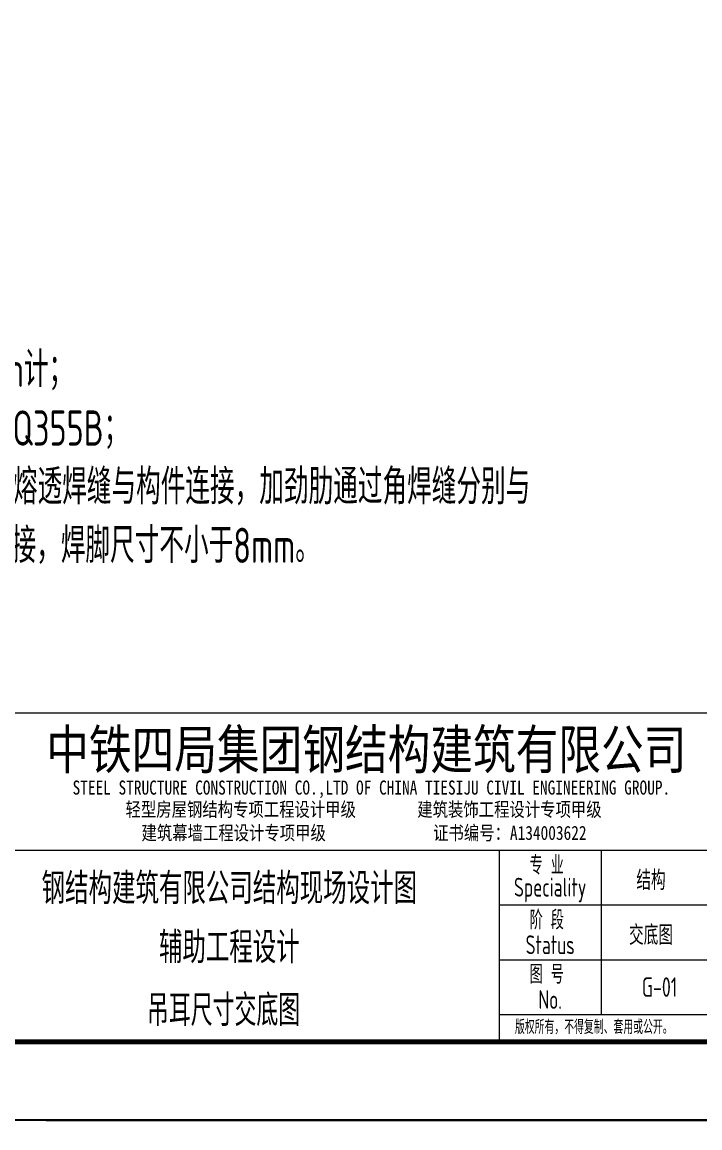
# Model space of a CAD drawing. Extents: x -89246 to 137115, y -100 to 34507.
# Drawn here: x 115939 to 124604, y -100 to 14035 of the extents above; entities that cross this region are included whole.
import ezdxf
from ezdxf.enums import TextEntityAlignment as Align

# ---------------------------------------------------------------- set-up
doc = ezdxf.new("R2010")
doc.units = 0
doc.header["$LTSCALE"] = 1000
doc.layers.get('0').update_dxf_attribs({"linetype": 'CONTINUOUS'})
doc.layers.get('Defpoints').update_dxf_attribs({"linetype": 'CONTINUOUS'})
for name, color, linetype, lineweight in [('1粗实线', 1, 'CONTINUOUS', 30), ('6文本', 7, 'CONTINUOUS', 15), ('DIM', 3, 'CONTINUOUS', 0), ('HFZT', 5, 'CONTINUOUS', 15)]:
    doc.layers.add(name, color=color, linetype=linetype, lineweight=lineweight)
doc.layers.add('XI', color=7, linetype='CONTINUOUS')
doc.styles.add('TSSD_Dimension', font='tssdeng.shx', dxfattribs={"width": 0.7, "bigfont": 'hztxt.shx'})
doc.styles.add('TSSD_NORM', font='tssdeng.shx', dxfattribs={"width": 0.7, "bigfont": 'hztxt.shx'})
doc.styles.add('图框-仿宋', font='tssdeng.shx', dxfattribs={"bigfont": 'hztxt.shx'})
doc.styles.add('图框-黑体', font='simhei.ttf', dxfattribs={"width": 0.9})
doc.styles.add('桥梁', font='tssdeng.shx', dxfattribs={"width": 0.75, "bigfont": 'hztxt.shx'})
doc.dimstyles.new('TSSD_100_100', dxfattribs={"dimtxt": 300, "dimasz": 100, "dimexe": 100, "dimexo": 250, "dimgap": 100, "dimtad": 1, "dimdec": 0, "dimzin": 0, "dimdsep": 46, "dimtxsty": 'TSSD_Dimension', "dimblk": 'ARCHTICK', "dimblk1": 'ARCHTICK', "dimblk2": 'ARCHTICK', "dimcen": 0, "dimdle": 100, "dimclrt": 7, "dimadec": 0, "dimazin": 0, "dimtfac": 1, "dimtdec": 0, "dimtix": 1, "dimtmove": 2, "dimatfit": 3, "dimfxl": 1, "dimtolj": 1, "dimtzin": 0, "dimarcsym": 0})

# ---------------------------------------------------------------- blocks, each defined once
blk = doc.blocks.new('DETK')
at = {"color": 7, "linetype": 'Continuous'}
blk.add_lwpolyline([(0, 0), (0, 29700), (42000, 29700), (42000, 0), (0, 0)], dxfattribs=at)
at = {"layer": '1粗实线', "color": 7, "linetype": 'Continuous', "const_width": 60}
blk.add_lwpolyline([(2500, 1000), (2500, 28700), (41000, 28700), (41000, 1000), (2500, 1000)], dxfattribs=at)
at = {"layer": 'HFZT'}
for p, q in [((41000, 5200), (24800, 5200)), ((24800, 3450), (41000, 3450)), ((35452, 3450), (35452, 1000)), ((35469, 3450), (41000, 3450)), ((36752, 3450), (36752, 1350)), ((35452, 2750), (41000, 2750)), ((35452, 2050), (41000, 2050)), ((35452, 1350), (41000, 1350)), ((24800, 1000), (41000, 1000))]:
    blk.add_line(p, q, dxfattribs=at)
at = {"layer": 'HFZT', "style": '图框-仿宋', "width": 0.7}
for s, p in [('专 业', (36058, 3270)), ('Speciality', (36102, 2941)), ('阶 段', (36058, 2570)), ('Status', (36102, 2241)), ('图 号', (36058, 1870)), ('No.', (36102, 1541))]:
    blk.add_text(s, height=240, dxfattribs=at).set_placement(p, align=Align.MIDDLE)
at = {"layer": 'HFZT', "color": 2, "style": '桥梁', "width": 0.75}
for s, p in [('钢结构建筑有限公司结构现场设计图', (32000, 2760)), ('辅助工程设计', (32000, 2005))]:
    blk.add_text(s, height=400, dxfattribs=at).set_placement(p, align=Align.CENTER)
for s, p in [('结构', (37391, 3078)), ('交底图', (37391, 2378))]:
    blk.add_text(s, height=250, dxfattribs=at).set_placement(p, align=Align.MIDDLE)
at = {"layer": 'HFZT', "style": '图框-仿宋', "width": 0.7}
blk.add_text('版权所有，不得复制、套用或公开。', height=180, dxfattribs=at).set_placement((35652, 1100))
at = {"layer": 'HFZT', "color": 2, "style": 'TSSD_NORM', "width": 0.7}
for tag, height, p in [('比例尺', 250, (40275, 3100)), ('图号', 250, (37501, 1700)), ('日期', 250, (40275, 1700)), ('图名', 400, (31926, 1425))]:
    blk.add_attdef(tag, text='', height=height, dxfattribs=at).set_placement(p, align=Align.MIDDLE)
at = {"layer": 'XI', "color": 5, "style": '图框-黑体', "width": 0.8}
for s, height, p in [('中铁四局集团钢结构建筑有限公司', 500, (33751, 4487)), ('STEEL STRUCTURE CONSTRUCTION CO.,LTD OF CHINA TIESIJU CIVIL ENGINEERING GROUP.', 180, (33816, 4160)), ('轻型房屋钢结构专项工程设计甲级        建筑装饰工程设计专项甲级 ', 180, (33765, 3881)), ('建筑幕墙工程设计专项甲级              证书编号：A134003622', 180, (33722, 3581))]:
    blk.add_text(s, height=height, dxfattribs=at).set_placement(p, align=Align.CENTER)
blk = doc.blocks.new('_ArchTick')
at = {"color": 0, "linetype": 'ByBlock', "const_width": 0.15}
blk.add_lwpolyline([(-0.5, -0.5), (0.5, 0.5)], dxfattribs=at)
blk = doc.blocks.new('*D334')
at = {"layer": 'Defpoints', "color": 0, "transparency": 16777216}
for p in [(115998, 14500), (115998, 0), (137015, 0)]:
    blk.add_point(p, dxfattribs=at)
at = {"layer": 'DIM', "color": 0, "lineweight": -2, "transparency": 16777216}
for p, q in [((137015, 14600), (137015, -100)), ((116248, 14500), (137115, 14500)), ((116248, 0), (137115, 0))]:
    blk.add_line(p, q, dxfattribs=at)
at = {"layer": 'DIM', "color": 0, "lineweight": -2, "transparency": 16777216, "xscale": 100, "yscale": 100, "zscale": 100}
for p, rotation in [((137015, 14500), 90), ((137015, 0), 270)]:
    blk.add_blockref('_ArchTick', p, dxfattribs=dict(at, rotation=rotation))
at = {"layer": 'DIM', "color": 7, "transparency": 16777216, "insert": (136765, 7250), "char_height": 300, "attachment_point": 5, "rotation": 90, "style": 'TSSD_Dimension'}
blk.add_mtext('\\A1;14500', dxfattribs=at)

msp = doc.modelspace()

# ---------------------------------------------------------------- block references
ref = msp.add_blockref('DETK', (86588.15021, 0))
ref.add_attrib('图号', 'G-01', dxfattribs={"layer": 'HFZT', "color": 2, "height": 250, "style": 'TSSD_NORM', "width": 0.7}).set_placement((124089.60383, 1700), align=Align.MIDDLE)
ref.add_attrib('图名', '吊耳尺寸交底图', dxfattribs={"layer": 'HFZT', "color": 2, "height": 400, "style": 'TSSD_NORM', "width": 0.7}).set_placement((118514.38854, 1425), align=Align.MIDDLE)

# ---------------------------------------------------------------- texts
at = {"layer": '6文本', "style": 'TSSD_NORM', "width": 0.7}
for s, p in [('1、图中尺寸均以mm计；', (113041.09532, 9370.90916)), ('2、吊耳板材质均为Q355B；', (113089.55686, 8620.90916)), ('3、吊耳板底部通过熔透焊缝与构件连接，加劲肋通过角焊缝分别与', (113089.55686, 7870.90916)), ('吊耳板、构件连接，焊脚尺寸不小于8mm。', (113598.72512, 7120.90916))]:
    msp.add_text(s, height=450, dxfattribs=at).set_placement(p)

# ---------------------------------------------------------------- dimensions: what is measured, and where the dimension line sits
at = {"layer": 'DIM'}
dim = msp.add_linear_dim(base=(137014.50152, 0), p1=(115997.77841, 14499.91854), p2=(115997.77841, 0), angle=90, dimstyle='TSSD_100_100', dxfattribs=at)
dim.commit()
dim.dimension.update_dxf_attribs({"geometry": '*D334', "text_midpoint": (136764.50152, 7249.95927)})

doc.saveas('drawing.dxf')
